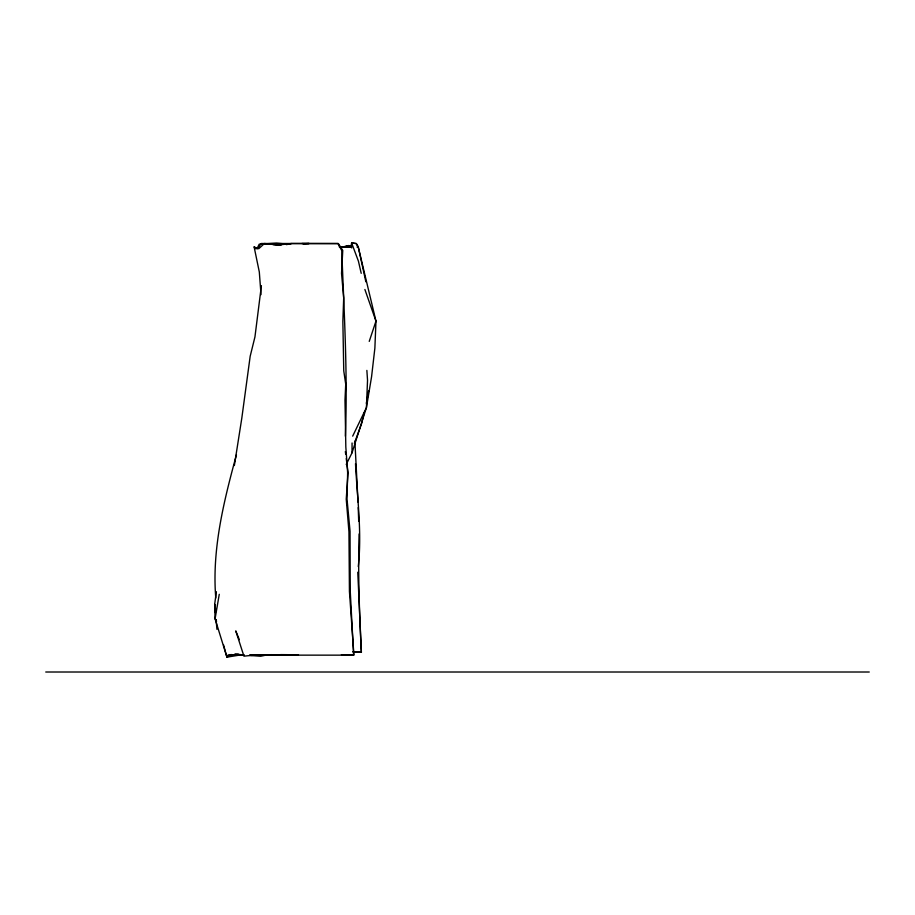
<?xml version="1.0" encoding="UTF-8"?>
<svg xmlns="http://www.w3.org/2000/svg" width="915" height="915" viewBox="0 0 915 915"><rect width="100%" height="100%" fill="white"/><g stroke="black" fill="none" stroke-linecap="round" stroke-linejoin="round"><path stroke-width="1.37" d="M346.225 464.454L352.023 452.822L352.069 442.997M365.863 281.809L358.268 247.016L356.393 243.527L351.635 242.99L351.417 247.004L340.288 246.97M352.023 452.822L366.423 407.632L371.57 376.751L374.875 348.135L375.974 321.131L358.245 247.016L356.129 243.584L351.635 242.99L351.349 247.016L339.271 246.924M345.378 436.215C347.769 374.338 344.12 312.427 341.741 250.493L337.875 243.584L291.919 243.516L286.395 244.625M358.268 566.545C362.054 532.267 357.182 497.874 355.5 463.631M368.642 390.888L366.343 403.355M216.375 591.708L214.67 604.243L215.082 618.849L226.497 655.735L238.403 654.271M261.404 285.629L254.942 336.949L250.184 356.232L241.812 418.144L234.366 465.529M219.257 594.315L215.082 618.849L216.603 621.262M364.09 412.894L361.528 423.794L354.357 443.363M236.447 454.789C223.798 501.409 211.788 549.309 215.78 598.021M369.237 341.387L375.974 321.131L364.891 289.495M257.024 248.731L259.231 244.145L261.884 244.008M352.687 436.135L366.423 407.632L367.533 380.205L366.869 370.403M257.607 248.743L261.233 243.504L309.224 243.504M223.523 644.823L226.909 657.153L231.484 654.511M227.755 655.346L230.248 654.557M347.162 246.57L352.058 245.243M351.886 245.552L341.718 246.97L345.332 246.981L348.798 245.494L351.806 247.874M226.909 657.153L240.005 655.026L243.985 655.186M345.939 246.718L343.48 247.004L348.077 245.632L351.463 247.473M291.428 243.504L278.057 245.026L264.435 243.516L258.751 248.708L254.13 246.958L259.311 271.972L261.015 294.653M271.366 654.625L260.466 655.826L250.744 655.449M270.714 654.694L260.901 655.758L249.623 655.346M287.196 654.671L280.573 654.614M284.691 654.877L287.401 654.66M264.549 243.859L276.513 243.207L287.87 244.088M303.242 243.825L308.801 243.527M298.473 654.683C280.264 655.838 262.056 653.87 243.95 656.192L235.75 630.893L239.353 639.665M229.837 655.266L231.907 655.243M301.939 243.504L338.356 243.504L342.759 250.447L341.535 273.379L343.697 297.947L342.862 321.428L343.754 370.804L345.721 384.231L344.989 400.049L345.824 446.932L347.643 472.746L347.025 499.087L350.045 531.215L350.228 590.884L353.647 655.151L249.635 655.14M230.317 655.254L243.299 655.209M244.271 655.151L234.995 653.859M45.75 672.01L869.25 672.01M357.159 247.016L358.245 247.016L357.319 246.97M341.398 654.671L353.899 654.991L349.427 591.365L348.947 531.729L346.236 499.144L348.066 472.563L346.247 458.552M352.904 651.8L361.379 652.315L357.776 572.23M352.996 651.755L361.379 652.315C359.355 612.833 357.948 573.408 359.115 533.948M273.047 244.58L280.939 245.334M254.13 246.958L255.96 248.846M351.635 242.99L358.44 261.221L361.208 273.333M215.528 608.418L214.67 604.243L215.437 612.604M345.344 451.553L345.71 454.343M216.066 619.581L216.958 629.337M358.017 502.083L354.883 441.156M358.211 507.608L358.714 521.401"/></g></svg>
